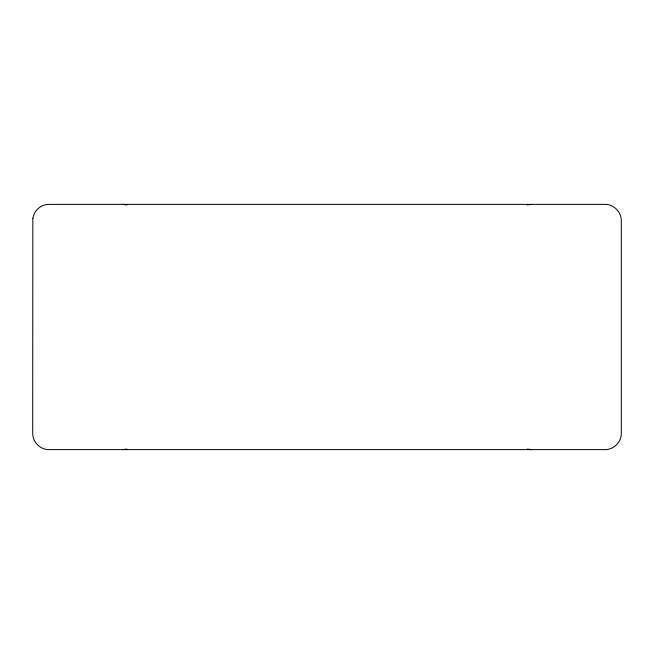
<?xml version="1.0" encoding="UTF-8"?>
<svg xmlns="http://www.w3.org/2000/svg" width="654" height="654" viewBox="0 0 654 654"><rect width="100%" height="100%" fill="white"/><g stroke="black" fill="none" stroke-linecap="round" stroke-linejoin="round"><path stroke-width="0.98" d="M527.14 204.931L531.375 204.375M126.86 449.069L122.625 449.625M122.625 204.375L126.86 204.931M531.375 449.625L527.14 449.069M32.839 218.591L32.7 433.275C32.52 442.014 40.311 449.805 49.05 449.625L604.95 449.625C613.689 449.805 621.48 442.014 621.3 433.275L621.3 220.725C621.48 211.986 613.689 204.195 604.95 204.375L49.05 204.375C41.079 204.252 33.755 210.678 32.839 218.591"/></g></svg>
